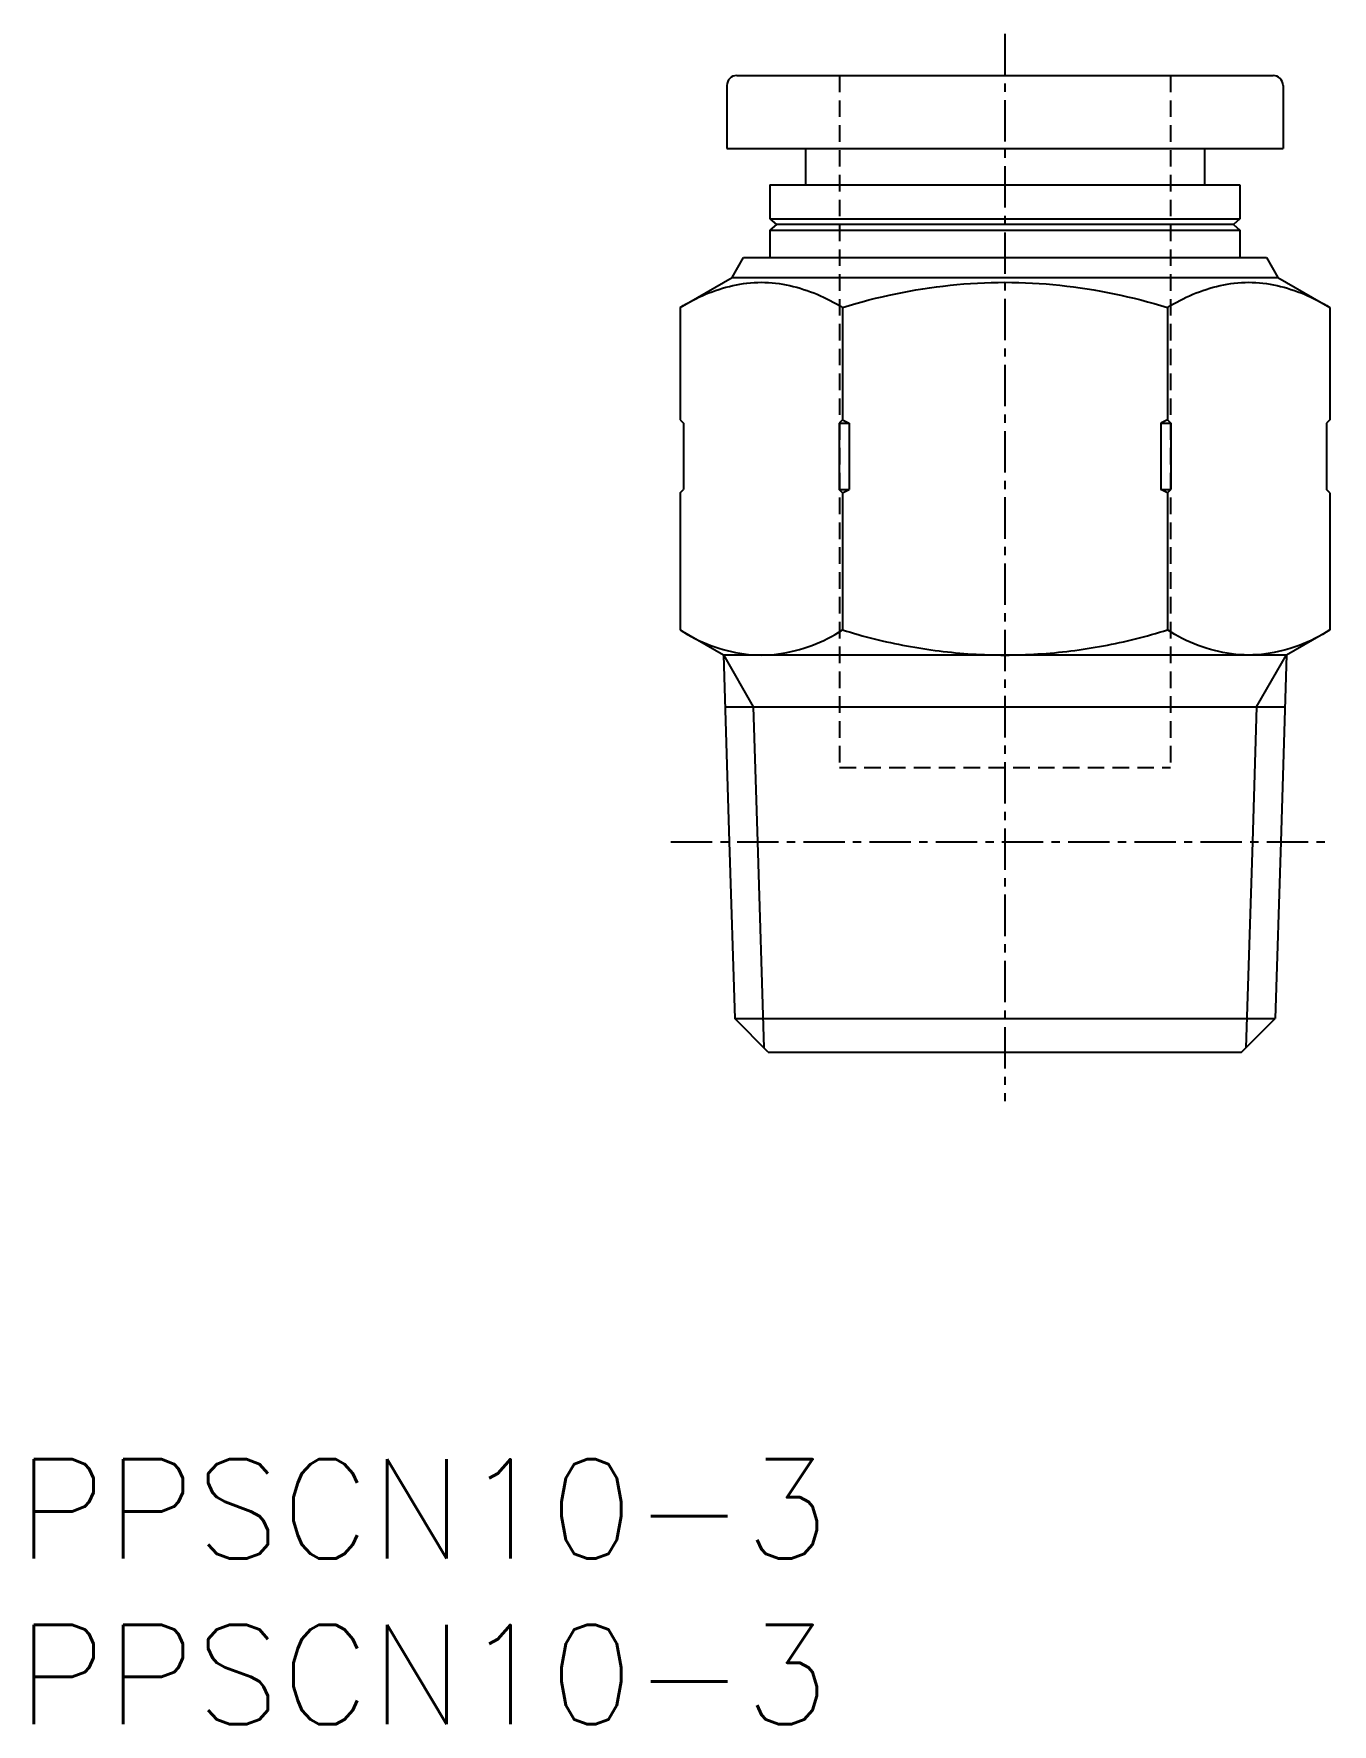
# Model space of a CAD drawing. Extents: x 0.5 to 39.7, y 0 to 51.1.
import ezdxf

# ---------------------------------------------------------------- set-up
doc = ezdxf.new("R2010")
doc.units = 0
doc.linetypes.add('CENTER', pattern=[2, 1.25, -0.25, 0.25, -0.25])
doc.linetypes.add('DASHED', pattern=[0.75, 0.5, -0.25])
doc.layers.get('0').update_dxf_attribs({"linetype": 'CONTINUOUS'})
doc.layers.add('CENTER', color=1, linetype='CENTER')
doc.styles.get("Standard").update_dxf_attribs({"font": 'txt.shx'})

# ---------------------------------------------------------------- blocks, each defined once
blk = doc.blocks.new('*U5')
at = {"color": 7, "linetype": 'CONTINUOUS'}
blk.add_text('PPSCN10-3', height=3, dxfattribs=at).set_placement((0, 0))
blk = doc.blocks.new('*U6')
at = {"color": 7, "linetype": 'CONTINUOUS'}
blk.add_text('PPSCN10-3', height=3, dxfattribs=at).set_placement((0, 5))

msp = doc.modelspace()

# ---------------------------------------------------------------- linework, layer by layer
at = {"color": 7, "linetype": 'CONTINUOUS'}
for p, q in [((21.753, 49.797), (37.953, 49.797)), ((21.453, 49.497), (21.453, 47.597)), ((38.253, 49.497), (38.253, 47.597)), ((21.453, 47.597), (38.253, 47.597)), ((23.828, 47.597), (23.828, 46.497)), ((35.878, 47.597), (35.878, 46.497)), ((22.753, 46.497), (36.953, 46.497)), ((22.753, 46.497), (22.753, 45.472)), ((36.953, 46.497), (36.953, 45.472)), ((22.753, 45.472), (36.953, 45.472)), ((22.753, 45.472), (22.953, 45.297)), ((36.953, 45.472), (36.753, 45.297)), ((22.953, 45.297), (22.753, 45.122)), ((22.753, 45.122), (36.953, 45.122)), ((22.753, 45.122), (22.753, 44.297)), ((36.753, 45.297), (22.953, 45.297)), ((36.753, 45.297), (36.953, 45.122)), ((36.953, 45.122), (36.953, 44.297)), ((21.607, 43.697), (21.953, 44.297)), ((21.953, 44.297), (37.753, 44.297)), ((37.753, 44.297), (38.099, 43.697)), ((20.038, 42.791), (21.607, 43.697)), ((21.607, 43.697), (38.099, 43.697)), ((38.099, 43.697), (39.668, 42.791)), ((20.038, 42.791), (20.038, 39.397)), ((24.945, 42.791), (24.945, 39.397)), ((34.76, 42.791), (34.76, 39.397)), ((39.668, 42.791), (39.668, 39.397)), ((20.038, 39.397), (20.138, 39.297)), ((24.945, 39.397), (24.845, 39.297)), ((24.945, 39.397), (25.145, 39.297)), ((34.76, 39.397), (34.56, 39.297)), ((34.76, 39.397), (34.86, 39.297)), ((39.668, 39.397), (39.568, 39.297)), ((20.138, 39.297), (20.138, 37.297)), ((24.845, 39.297), (25.145, 39.297)), ((24.845, 39.297), (24.845, 37.297)), ((25.145, 39.297), (25.145, 37.297)), ((34.56, 39.297), (34.56, 37.297)), ((34.56, 39.297), (34.86, 39.297)), ((34.86, 39.297), (34.86, 37.297)), ((39.568, 39.297), (39.568, 37.297)), ((20.038, 37.197), (20.138, 37.297)), ((24.845, 37.297), (25.145, 37.297)), ((24.945, 37.197), (24.845, 37.297)), ((24.945, 37.197), (25.145, 37.297)), ((34.56, 37.297), (34.86, 37.297)), ((34.76, 37.197), (34.56, 37.297)), ((34.76, 37.197), (34.86, 37.297)), ((39.668, 37.197), (39.568, 37.297)), ((20.038, 37.197), (20.038, 33.052)), ((24.945, 37.197), (24.945, 33.052)), ((34.76, 37.197), (34.76, 33.052)), ((39.668, 37.197), (39.668, 33.052)), ((20.038, 33.052), (21.345, 32.297)), ((38.36, 32.297), (39.668, 33.052)), ((21.345, 32.297), (21.522, 26.647)), ((21.345, 32.297), (22.25, 30.73)), ((21.345, 32.297), (38.36, 32.297)), ((37.456, 30.73), (38.36, 32.297)), ((38.36, 32.297), (38.184, 26.647)), ((21.394, 30.73), (38.312, 30.73)), ((22.25, 30.73), (22.378, 26.647)), ((37.456, 30.73), (37.328, 26.647)), ((21.522, 26.647), (21.689, 21.311)), ((22.378, 26.647), (22.572, 20.428)), ((37.328, 26.647), (37.134, 20.428)), ((38.184, 26.647), (38.017, 21.311)), ((22.703, 20.297), (21.689, 21.311)), ((21.689, 21.311), (38.017, 21.311)), ((37.003, 20.297), (38.017, 21.311)), ((22.703, 20.297), (37.003, 20.297))]:
    msp.add_line(p, q, dxfattribs=at)
at = {"color": 3, "linetype": 'DASHED'}
for p, q in [((24.853, 49.797), (24.853, 28.897)), ((34.853, 49.797), (34.853, 28.897)), ((24.853, 28.897), (34.853, 28.897))]:
    msp.add_line(p, q, dxfattribs=at)
at = {"color": 7, "linetype": 'CONTINUOUS'}
for points in [[(20.038, 42.791, -0.083554), (21.632, 43.454, -0.112982), (23.352, 43.454, -0.083554), (24.945, 42.791)], [(24.945, 42.791, -0.048743), (28.194, 43.463, -0.053024), (31.511, 43.463, -0.048748), (34.76, 42.791)], [(34.76, 42.791, -0.083554), (36.354, 43.454, -0.112983), (38.074, 43.454, -0.083553), (39.668, 42.791)], [(20.038, 33.052, 0.053911), (20.965, 32.582, 0.057545), (21.973, 32.327, 0.06606), (23.011, 32.327, 0.057518), (24.018, 32.582, 0.053939), (24.945, 33.052)], [(24.945, 33.052, 0.029823), (26.88, 32.571, 0.030333), (28.858, 32.324, 0.031578), (30.85, 32.325, 0.030321), (32.828, 32.571, 0.029797), (34.76, 33.052)], [(39.668, 33.052, -0.053911), (38.741, 32.582, -0.057545), (37.733, 32.327, -0.06606), (36.695, 32.327, -0.057518), (35.688, 32.582, -0.053939), (34.76, 33.052)]]:
    msp.add_lwpolyline(points, format="xyb", dxfattribs=at)
for centre, start, end in [((21.753, 49.497), 90, 180), ((37.953, 49.497), 0, 90)]:
    msp.add_arc(centre, 0.3, start, end, dxfattribs=at)
at = {"layer": 'CENTER', "color": 1, "linetype": 'CENTER'}
for p, q in [((29.853, 51.057), (29.853, 18.815)), ((19.762, 26.647), (39.739, 26.647))]:
    msp.add_line(p, q, dxfattribs=at)

# ---------------------------------------------------------------- block references
at = {"color": 7, "linetype": 'CONTINUOUS'}
for name in ['*U6', '*U5']:
    msp.add_blockref(name, (0, 0), dxfattribs=at)

doc.saveas('drawing.dxf')
